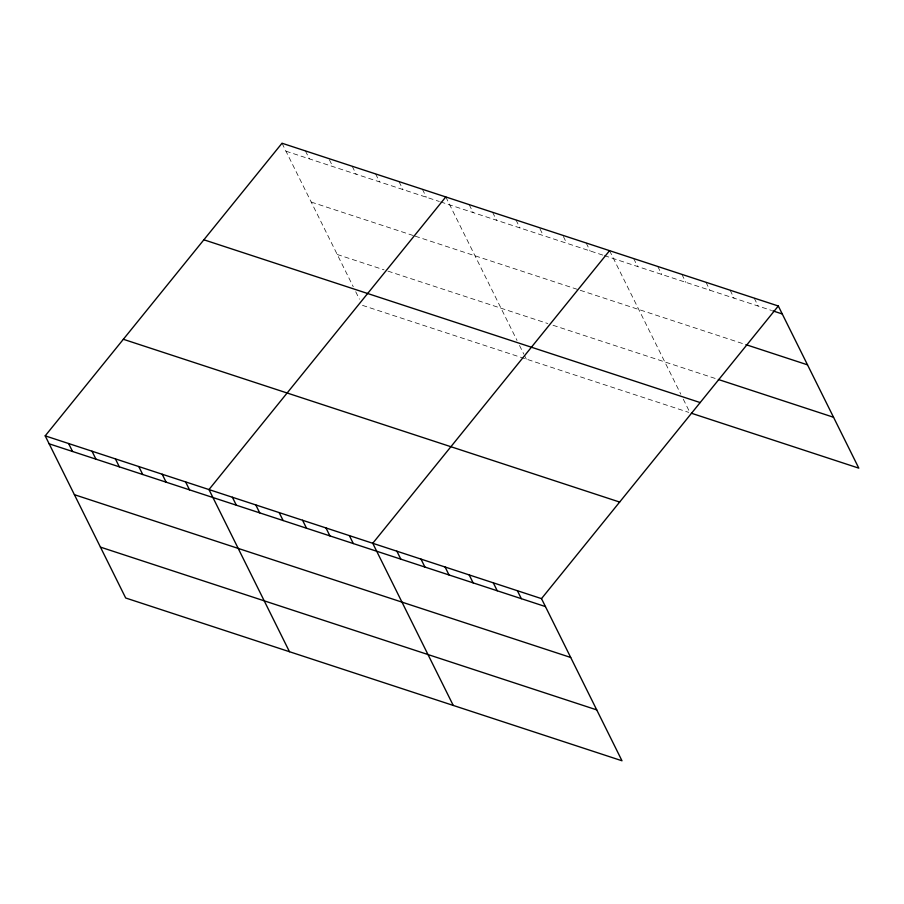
<?xml version="1.0" encoding="UTF-8"?>
<svg xmlns="http://www.w3.org/2000/svg" width="904" height="904" viewBox="0 0 904 904"><rect width="100%" height="100%" fill="white"/><g stroke="black" fill="none" stroke-linecap="round" stroke-linejoin="round"><path stroke-width="0.68" stroke-dasharray="4.52 3.39" d="M285.958 151.183L439.333 201.479M440.632 201.908L603.115 255.199M604.414 255.629L771.541 310.445M311.213 202.067L413.908 235.741M415.207 236.17L578.978 289.89M580.278 290.308L744.568 344.198M337.237 254.487L384.031 269.833M387.94 271.121L547.813 323.553M553.011 325.259L717.03 379.047M362.504 305.371L688.758 412.382M754.207 298.094L758.151 306.049M730.093 290.184L734.048 298.139M705.99 282.285L709.934 290.24M681.887 274.375L685.831 282.33M657.773 266.465L661.728 274.42M633.67 258.567L637.625 266.522M609.567 250.657L680.814 394.189M683.277 399.15L690.057 412.812M586.165 242.984L590.12 250.939M563.339 236.441L566.718 243.266M539.937 228.768L543.327 235.594M515.981 219.966L519.924 227.921M492.578 212.293L496.533 220.237M469.187 204.62L473.131 212.564M445.785 196.936L517.043 340.48M519.506 345.441L523.811 354.131M524.433 355.362L526.275 359.091M422.394 189.264L426.338 197.219M398.992 181.591L402.947 189.546M375.601 173.918L379.544 181.873M352.198 166.246L356.153 174.201M329.372 159.714L332.751 166.528M305.405 150.9L309.36 158.855M282.014 143.227L353.261 286.76M355.724 291.721L359.419 299.167"/><path stroke-width="1.36" d="M45.2 435.852L541.496 598.629L621.986 760.772L125.69 597.996L45.2 435.852L282.014 143.227L778.31 306.004L858.8 468.148L691.402 413.241M445.785 196.936L208.982 489.561L289.472 651.716M609.567 250.657L372.753 543.281L453.254 705.436M541.496 598.629L778.31 306.004M772.886 310.886L782.254 313.959M745.913 344.639L807.521 364.843M718.364 379.488L833.544 417.264M203.863 239.786L700.159 402.562M123.351 339.282L619.647 502.059M49.144 443.807L545.451 606.584M74.41 494.691L570.707 657.468M100.434 547.112L596.73 709.889M517.393 590.719L521.337 598.674M493.29 582.809L497.234 590.764M469.176 574.91L473.131 582.854M445.073 567L449.028 574.955M420.97 559.09L424.914 567.045M396.867 551.191L400.811 559.135M349.362 535.609L353.306 543.564M325.96 527.936L329.915 535.891M302.569 520.263L306.512 528.218M279.166 512.591L283.121 520.534M255.775 504.918L259.719 512.862M232.373 497.234L236.328 505.189M185.58 481.888L189.535 489.844M162.189 474.216L166.133 482.171M138.787 466.543L142.73 474.498M115.396 458.87L119.339 466.826M91.993 451.198L95.937 459.153M68.602 443.525L72.546 451.48"/></g></svg>
